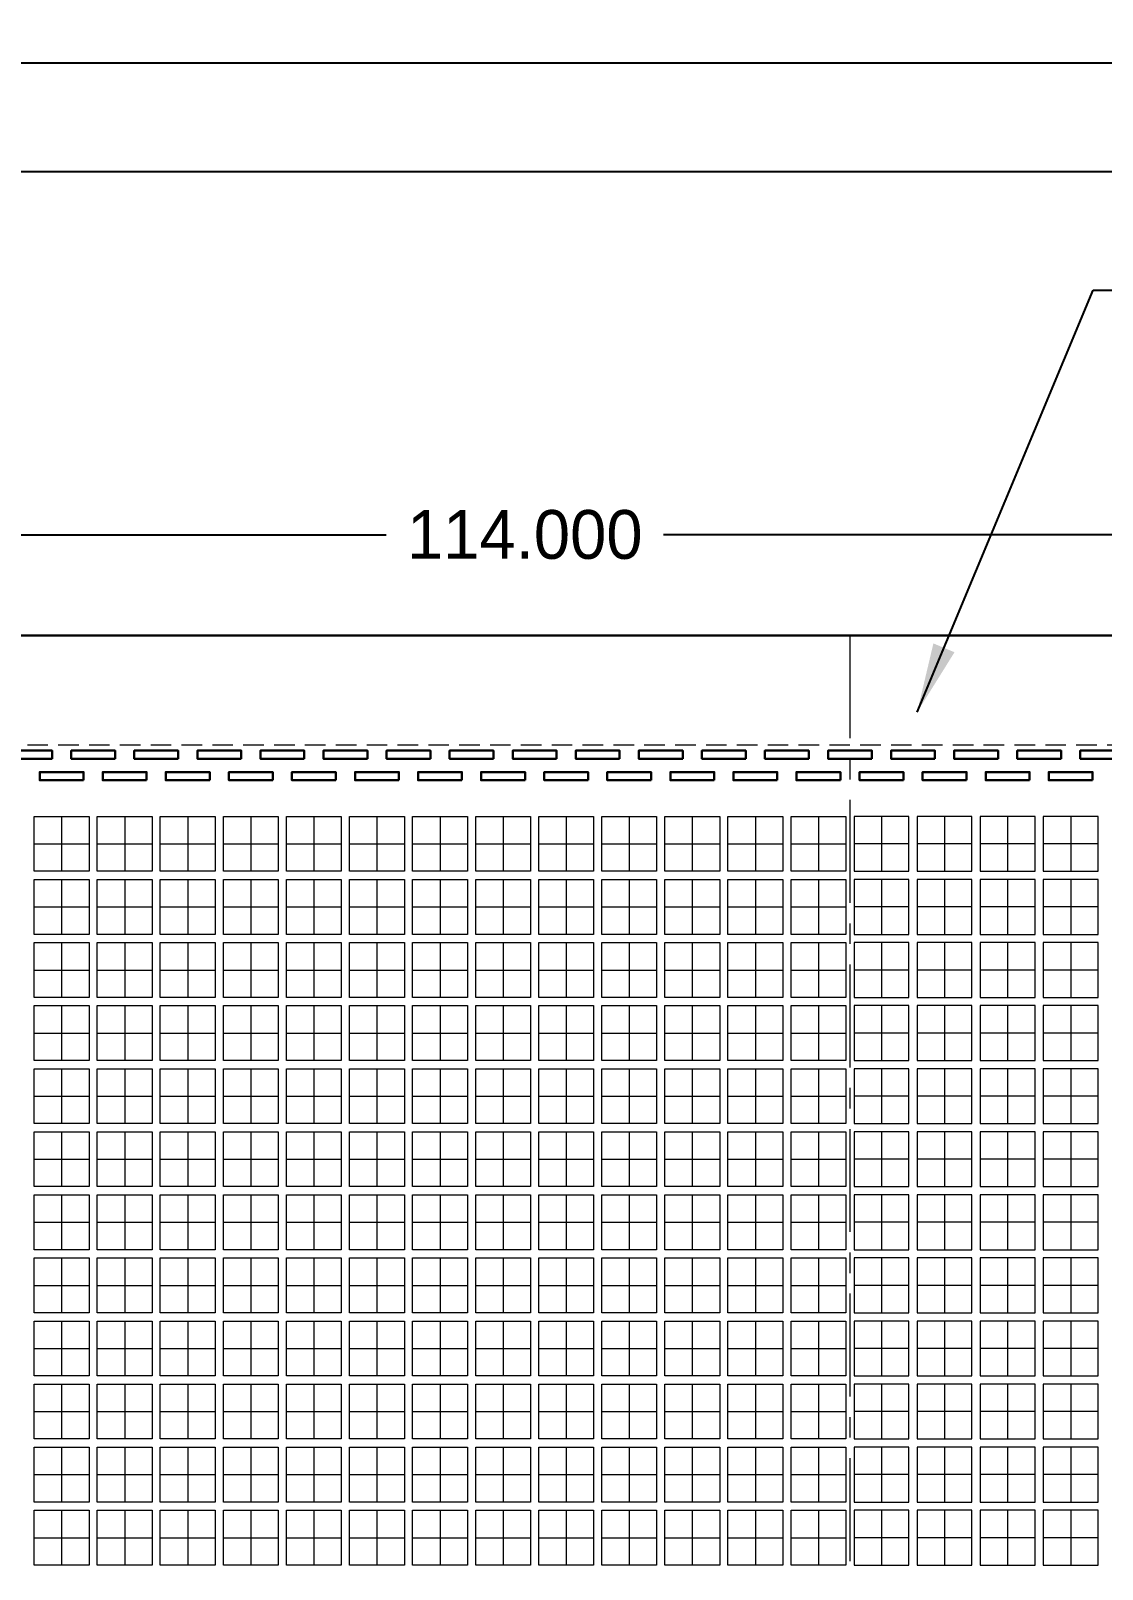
# Model space of a CAD drawing. Extents: x 421 to 684, y -247 to -113.
# Drawn here: x 463 to 502.1, y -168.8 to -112.7 of the extents above; entities that cross this region are included whole.
import ezdxf

# ---------------------------------------------------------------- set-up
doc = ezdxf.new("R2010")
doc.units = 0
doc.header["$LTSCALE"] = 3
doc.header["$MEASUREMENT"] = 0
for name, pattern in [('CENTER', [2, 1.25, -0.25, 0.25, -0.25]), ('HIDDEN', [0.375, 0.25, -0.125]), ('PHANTOM', [2.5, 1.25, -0.25, 0.25, -0.25, 0.25, -0.25])]:
    doc.linetypes.add(name, pattern=pattern)
for name, color, linetype, lineweight in [('CLIN', 1, 'CENTER', 15), ('DIM', 4, 'Continuous', 13), ('HIDN', 6, 'HIDDEN', 15), ('OBJ', 3, 'Continuous', 30), ('OBJ1', 7, 'Continuous', 30), ('PHANTOM', 5, 'PHANTOM', 15)]:
    doc.layers.add(name, color=color, linetype=linetype, lineweight=lineweight)
doc.dimstyles.new('3DEC X 1', dxfattribs={"dimtxt": 1.778, "dimasz": 2.54, "dimexe": 0.762, "dimexo": 0.762, "dimgap": 0.762, "dimtad": 0, "dimdec": 3, "dimzin": 0, "dimdsep": 46, "dimtxsty": 'Standard', "dimcen": 0, "dimadec": 0, "dimazin": 0, "dimtfac": 1, "dimtdec": 3, "dimtofl": 0, "dimtmove": 0, "dimatfit": 3, "dimfxl": 1, "dimtolj": 1, "dimtzin": 0, "dimarcsym": 0})

# ---------------------------------------------------------------- blocks, each defined once
blk = doc.blocks.new('*D0')
at = {"layer": 'Defpoints', "color": 0, "transparency": 16777216}
for p in [(1109.465, -202.872), (869.465, -224.902), (1109.465, -224.902)]:
    blk.add_point(p, dxfattribs=at)
at = {"layer": 'DIM', "color": 0, "lineweight": -2, "transparency": 16777216}
for p, q in [((869.465, -224.14), (869.465, -202.11)), ((1109.465, -224.14), (1109.465, -202.11)), ((872.005, -202.872), (983.835, -202.872)), ((1106.925, -202.872), (1000.991, -202.872))]:
    blk.add_line(p, q, dxfattribs=at)
at = {"layer": 'DIM', "color": 0, "transparency": 16777216}
for points in [[(872.005, -202.448), (872.005, -203.295), (869.465, -202.872)], [(1106.925, -202.448), (1106.925, -203.295), (1109.465, -202.872)]]:
    blk.add_solid(points, dxfattribs=at)
at = {"layer": 'DIM', "color": 0, "transparency": 16777216, "insert": (992.413, -202.872), "char_height": 1.778, "attachment_point": 5}
blk.add_mtext('\\A1;240.000{\\H1.333500;±0.100}', dxfattribs=at)
blk = doc.blocks.new('*D1')
at = {"layer": 'Defpoints', "color": 0, "transparency": 16777216}
for p in [(1106.465, -206.831), (872.465, -225.252), (1106.465, -225.252)]:
    blk.add_point(p, dxfattribs=at)
at = {"layer": 'DIM', "color": 0, "lineweight": -2, "transparency": 16777216}
for p, q in [((872.465, -224.49), (872.465, -206.069)), ((1106.465, -224.49), (1106.465, -206.069)), ((875.005, -206.831), (952.967, -206.831)), ((1103.925, -206.831), (970.863, -206.831))]:
    blk.add_line(p, q, dxfattribs=at)
at = {"layer": 'DIM', "color": 0, "transparency": 16777216}
for points in [[(875.005, -206.408), (875.005, -207.255), (872.465, -206.831)], [(1103.925, -206.408), (1103.925, -207.255), (1106.465, -206.831)]]:
    blk.add_solid(points, dxfattribs=at)
at = {"layer": 'DIM', "color": 0, "transparency": 16777216, "insert": (961.915, -206.831), "char_height": 1.778, "attachment_point": 5}
blk.add_mtext('\\A1;234.000{\\H1.333500;±0.050}', dxfattribs=at)
blk = doc.blocks.new('*D22')
at = {"layer": 'Defpoints', "color": 0, "transparency": 16777216}
for p in [(986.465, -220.083), (872.465, -225.252), (986.465, -225.252)]:
    blk.add_point(p, dxfattribs=at)
at = {"layer": 'DIM', "color": 0, "lineweight": -2, "transparency": 16777216}
for p, q in [((872.465, -224.49), (872.465, -219.321)), ((986.465, -224.49), (986.465, -219.321)), ((875.005, -220.083), (912.547, -220.083)), ((983.925, -220.083), (922.665, -220.083))]:
    blk.add_line(p, q, dxfattribs=at)
at = {"layer": 'DIM', "color": 0, "transparency": 16777216}
for points in [[(875.005, -219.66), (875.005, -220.506), (872.465, -220.083)], [(983.925, -219.66), (983.925, -220.506), (986.465, -220.083)]]:
    blk.add_solid(points, dxfattribs=at)
at = {"layer": 'DIM', "color": 0, "transparency": 16777216, "insert": (917.606, -220.083), "char_height": 1.778, "attachment_point": 5}
blk.add_mtext('\\A1;114.000', dxfattribs=at)

msp = doc.modelspace()

# ---------------------------------------------------------------- linework, layer by layer
at = {"layer": 'CLIN'}
for p, q in [((492.9126, -134.7671), (492.9126, -209.7671)), ((464.1626, -141.3671), (464.1626, -143.3671)), ((466.4626, -141.3671), (466.4626, -143.3671)), ((468.7626, -141.3671), (468.7626, -143.3671)), ((471.0626, -141.3671), (471.0626, -143.3671)), ((473.3626, -141.3671), (473.3626, -143.3671)), ((475.6626, -141.3671), (475.6626, -143.3671)), ((477.9626, -141.3671), (477.9626, -143.3671)), ((480.2626, -141.3671), (480.2626, -143.3671)), ((482.5626, -141.3671), (482.5626, -143.3671)), ((484.8626, -141.3671), (484.8626, -143.3671)), ((487.1626, -141.3671), (487.1626, -143.3671)), ((489.4626, -141.3671), (489.4626, -143.3671)), ((491.7626, -141.3671), (491.7626, -143.3671)), ((494.0626, -141.3671), (494.0626, -143.3671)), ((496.3626, -141.3671), (496.3626, -143.3671)), ((498.6626, -141.3671), (498.6626, -143.3671)), ((500.9626, -141.3671), (500.9626, -143.3671)), ((463.1626, -142.3671), (465.1626, -142.3671)), ((465.4626, -142.3671), (467.4626, -142.3671)), ((467.7626, -142.3671), (469.7626, -142.3671)), ((470.0626, -142.3671), (472.0626, -142.3671)), ((472.3626, -142.3671), (474.3626, -142.3671)), ((474.6626, -142.3671), (476.6626, -142.3671)), ((476.9626, -142.3671), (478.9626, -142.3671)), ((479.2626, -142.3671), (481.2626, -142.3671)), ((481.5626, -142.3671), (483.5626, -142.3671)), ((483.8626, -142.3671), (485.8626, -142.3671)), ((486.1626, -142.3671), (488.1626, -142.3671)), ((488.4626, -142.3671), (490.4626, -142.3671)), ((490.7626, -142.3671), (492.7626, -142.3671)), ((495.0626, -142.3671), (493.0626, -142.3671)), ((497.3626, -142.3671), (495.3626, -142.3671)), ((499.6626, -142.3671), (497.6626, -142.3671)), ((501.9626, -142.3671), (499.9626, -142.3671)), ((464.1626, -143.6671), (464.1626, -145.6671)), ((466.4626, -143.6671), (466.4626, -145.6671)), ((468.7626, -143.6671), (468.7626, -145.6671)), ((471.0626, -143.6671), (471.0626, -145.6671)), ((473.3626, -143.6671), (473.3626, -145.6671)), ((475.6626, -143.6671), (475.6626, -145.6671)), ((477.9626, -143.6671), (477.9626, -145.6671)), ((480.2626, -143.6671), (480.2626, -145.6671)), ((482.5626, -143.6671), (482.5626, -145.6671)), ((484.8626, -143.6671), (484.8626, -145.6671)), ((487.1626, -143.6671), (487.1626, -145.6671)), ((489.4626, -143.6671), (489.4626, -145.6671)), ((491.7626, -143.6671), (491.7626, -145.6671)), ((494.0626, -143.6671), (494.0626, -145.6671)), ((496.3626, -143.6671), (496.3626, -145.6671)), ((498.6626, -143.6671), (498.6626, -145.6671)), ((500.9626, -143.6671), (500.9626, -145.6671)), ((463.1626, -144.6671), (465.1626, -144.6671)), ((465.4626, -144.6671), (467.4626, -144.6671)), ((467.7626, -144.6671), (469.7626, -144.6671)), ((470.0626, -144.6671), (472.0626, -144.6671)), ((472.3626, -144.6671), (474.3626, -144.6671)), ((474.6626, -144.6671), (476.6626, -144.6671)), ((476.9626, -144.6671), (478.9626, -144.6671)), ((479.2626, -144.6671), (481.2626, -144.6671)), ((481.5626, -144.6671), (483.5626, -144.6671)), ((483.8626, -144.6671), (485.8626, -144.6671)), ((486.1626, -144.6671), (488.1626, -144.6671)), ((488.4626, -144.6671), (490.4626, -144.6671)), ((490.7626, -144.6671), (492.7626, -144.6671)), ((495.0626, -144.6671), (493.0626, -144.6671)), ((497.3626, -144.6671), (495.3626, -144.6671)), ((499.6626, -144.6671), (497.6626, -144.6671)), ((501.9626, -144.6671), (499.9626, -144.6671)), ((464.1626, -145.9671), (464.1626, -147.9671)), ((466.4626, -145.9671), (466.4626, -147.9671)), ((468.7626, -145.9671), (468.7626, -147.9671)), ((471.0626, -145.9671), (471.0626, -147.9671)), ((473.3626, -145.9671), (473.3626, -147.9671)), ((475.6626, -145.9671), (475.6626, -147.9671)), ((477.9626, -145.9671), (477.9626, -147.9671)), ((480.2626, -145.9671), (480.2626, -147.9671)), ((482.5626, -145.9671), (482.5626, -147.9671)), ((484.8626, -145.9671), (484.8626, -147.9671)), ((487.1626, -145.9671), (487.1626, -147.9671)), ((489.4626, -145.9671), (489.4626, -147.9671)), ((491.7626, -145.9671), (491.7626, -147.9671)), ((494.0626, -145.9671), (494.0626, -147.9671)), ((496.3626, -145.9671), (496.3626, -147.9671)), ((498.6626, -145.9671), (498.6626, -147.9671)), ((500.9626, -145.9671), (500.9626, -147.9671)), ((463.1626, -146.9671), (465.1626, -146.9671)), ((465.4626, -146.9671), (467.4626, -146.9671)), ((467.7626, -146.9671), (469.7626, -146.9671)), ((470.0626, -146.9671), (472.0626, -146.9671)), ((472.3626, -146.9671), (474.3626, -146.9671)), ((474.6626, -146.9671), (476.6626, -146.9671)), ((476.9626, -146.9671), (478.9626, -146.9671)), ((479.2626, -146.9671), (481.2626, -146.9671)), ((481.5626, -146.9671), (483.5626, -146.9671)), ((483.8626, -146.9671), (485.8626, -146.9671)), ((486.1626, -146.9671), (488.1626, -146.9671)), ((488.4626, -146.9671), (490.4626, -146.9671)), ((490.7626, -146.9671), (492.7626, -146.9671)), ((495.0626, -146.9671), (493.0626, -146.9671)), ((497.3626, -146.9671), (495.3626, -146.9671)), ((499.6626, -146.9671), (497.6626, -146.9671)), ((501.9626, -146.9671), (499.9626, -146.9671)), ((464.1626, -148.2671), (464.1626, -150.2671)), ((466.4626, -148.2671), (466.4626, -150.2671)), ((468.7626, -148.2671), (468.7626, -150.2671)), ((471.0626, -148.2671), (471.0626, -150.2671)), ((473.3626, -148.2671), (473.3626, -150.2671)), ((475.6626, -148.2671), (475.6626, -150.2671)), ((477.9626, -148.2671), (477.9626, -150.2671)), ((480.2626, -148.2671), (480.2626, -150.2671)), ((482.5626, -148.2671), (482.5626, -150.2671)), ((484.8626, -148.2671), (484.8626, -150.2671)), ((487.1626, -148.2671), (487.1626, -150.2671)), ((489.4626, -148.2671), (489.4626, -150.2671)), ((491.7626, -148.2671), (491.7626, -150.2671)), ((494.0626, -148.2671), (494.0626, -150.2671)), ((496.3626, -148.2671), (496.3626, -150.2671)), ((498.6626, -148.2671), (498.6626, -150.2671)), ((500.9626, -148.2671), (500.9626, -150.2671)), ((463.1626, -149.2671), (465.1626, -149.2671)), ((465.4626, -149.2671), (467.4626, -149.2671)), ((467.7626, -149.2671), (469.7626, -149.2671)), ((470.0626, -149.2671), (472.0626, -149.2671)), ((472.3626, -149.2671), (474.3626, -149.2671)), ((474.6626, -149.2671), (476.6626, -149.2671)), ((476.9626, -149.2671), (478.9626, -149.2671)), ((479.2626, -149.2671), (481.2626, -149.2671)), ((481.5626, -149.2671), (483.5626, -149.2671)), ((483.8626, -149.2671), (485.8626, -149.2671)), ((486.1626, -149.2671), (488.1626, -149.2671)), ((488.4626, -149.2671), (490.4626, -149.2671)), ((490.7626, -149.2671), (492.7626, -149.2671)), ((495.0626, -149.2671), (493.0626, -149.2671)), ((497.3626, -149.2671), (495.3626, -149.2671)), ((499.6626, -149.2671), (497.6626, -149.2671)), ((501.9626, -149.2671), (499.9626, -149.2671)), ((464.1626, -150.5671), (464.1626, -152.5671)), ((466.4626, -150.5671), (466.4626, -152.5671)), ((468.7626, -150.5671), (468.7626, -152.5671)), ((471.0626, -150.5671), (471.0626, -152.5671)), ((473.3626, -150.5671), (473.3626, -152.5671)), ((475.6626, -150.5671), (475.6626, -152.5671)), ((477.9626, -150.5671), (477.9626, -152.5671)), ((480.2626, -150.5671), (480.2626, -152.5671)), ((482.5626, -150.5671), (482.5626, -152.5671)), ((484.8626, -150.5671), (484.8626, -152.5671)), ((487.1626, -150.5671), (487.1626, -152.5671)), ((489.4626, -150.5671), (489.4626, -152.5671)), ((491.7626, -150.5671), (491.7626, -152.5671)), ((494.0626, -150.5671), (494.0626, -152.5671)), ((496.3626, -150.5671), (496.3626, -152.5671)), ((498.6626, -150.5671), (498.6626, -152.5671)), ((500.9626, -150.5671), (500.9626, -152.5671)), ((463.1626, -151.5671), (465.1626, -151.5671)), ((465.4626, -151.5671), (467.4626, -151.5671)), ((467.7626, -151.5671), (469.7626, -151.5671)), ((470.0626, -151.5671), (472.0626, -151.5671)), ((472.3626, -151.5671), (474.3626, -151.5671)), ((474.6626, -151.5671), (476.6626, -151.5671)), ((476.9626, -151.5671), (478.9626, -151.5671)), ((479.2626, -151.5671), (481.2626, -151.5671)), ((481.5626, -151.5671), (483.5626, -151.5671)), ((483.8626, -151.5671), (485.8626, -151.5671)), ((486.1626, -151.5671), (488.1626, -151.5671)), ((488.4626, -151.5671), (490.4626, -151.5671)), ((490.7626, -151.5671), (492.7626, -151.5671)), ((495.0626, -151.5671), (493.0626, -151.5671)), ((497.3626, -151.5671), (495.3626, -151.5671)), ((499.6626, -151.5671), (497.6626, -151.5671)), ((501.9626, -151.5671), (499.9626, -151.5671)), ((464.1626, -152.8671), (464.1626, -154.8671)), ((466.4626, -152.8671), (466.4626, -154.8671)), ((468.7626, -152.8671), (468.7626, -154.8671)), ((471.0626, -152.8671), (471.0626, -154.8671)), ((473.3626, -152.8671), (473.3626, -154.8671)), ((475.6626, -152.8671), (475.6626, -154.8671)), ((477.9626, -152.8671), (477.9626, -154.8671)), ((480.2626, -152.8671), (480.2626, -154.8671)), ((482.5626, -152.8671), (482.5626, -154.8671)), ((484.8626, -152.8671), (484.8626, -154.8671)), ((487.1626, -152.8671), (487.1626, -154.8671)), ((489.4626, -152.8671), (489.4626, -154.8671)), ((491.7626, -152.8671), (491.7626, -154.8671)), ((494.0626, -152.8671), (494.0626, -154.8671)), ((496.3626, -152.8671), (496.3626, -154.8671)), ((498.6626, -152.8671), (498.6626, -154.8671)), ((500.9626, -152.8671), (500.9626, -154.8671)), ((463.1626, -153.8671), (465.1626, -153.8671)), ((465.4626, -153.8671), (467.4626, -153.8671)), ((467.7626, -153.8671), (469.7626, -153.8671)), ((470.0626, -153.8671), (472.0626, -153.8671)), ((472.3626, -153.8671), (474.3626, -153.8671)), ((474.6626, -153.8671), (476.6626, -153.8671)), ((476.9626, -153.8671), (478.9626, -153.8671)), ((479.2626, -153.8671), (481.2626, -153.8671)), ((481.5626, -153.8671), (483.5626, -153.8671)), ((483.8626, -153.8671), (485.8626, -153.8671)), ((486.1626, -153.8671), (488.1626, -153.8671)), ((488.4626, -153.8671), (490.4626, -153.8671)), ((490.7626, -153.8671), (492.7626, -153.8671)), ((495.0626, -153.8671), (493.0626, -153.8671)), ((497.3626, -153.8671), (495.3626, -153.8671)), ((499.6626, -153.8671), (497.6626, -153.8671)), ((501.9626, -153.8671), (499.9626, -153.8671)), ((464.1626, -155.1671), (464.1626, -157.1671)), ((466.4626, -155.1671), (466.4626, -157.1671)), ((468.7626, -155.1671), (468.7626, -157.1671)), ((471.0626, -155.1671), (471.0626, -157.1671)), ((473.3626, -155.1671), (473.3626, -157.1671)), ((475.6626, -155.1671), (475.6626, -157.1671)), ((477.9626, -155.1671), (477.9626, -157.1671)), ((480.2626, -155.1671), (480.2626, -157.1671)), ((482.5626, -155.1671), (482.5626, -157.1671)), ((484.8626, -155.1671), (484.8626, -157.1671)), ((487.1626, -155.1671), (487.1626, -157.1671)), ((489.4626, -155.1671), (489.4626, -157.1671)), ((491.7626, -155.1671), (491.7626, -157.1671)), ((494.0626, -155.1671), (494.0626, -157.1671)), ((496.3626, -155.1671), (496.3626, -157.1671)), ((498.6626, -155.1671), (498.6626, -157.1671)), ((500.9626, -155.1671), (500.9626, -157.1671)), ((463.1626, -156.1671), (465.1626, -156.1671)), ((465.4626, -156.1671), (467.4626, -156.1671)), ((467.7626, -156.1671), (469.7626, -156.1671)), ((470.0626, -156.1671), (472.0626, -156.1671)), ((472.3626, -156.1671), (474.3626, -156.1671)), ((474.6626, -156.1671), (476.6626, -156.1671)), ((476.9626, -156.1671), (478.9626, -156.1671)), ((479.2626, -156.1671), (481.2626, -156.1671)), ((481.5626, -156.1671), (483.5626, -156.1671)), ((483.8626, -156.1671), (485.8626, -156.1671)), ((486.1626, -156.1671), (488.1626, -156.1671)), ((488.4626, -156.1671), (490.4626, -156.1671)), ((490.7626, -156.1671), (492.7626, -156.1671)), ((495.0626, -156.1671), (493.0626, -156.1671)), ((497.3626, -156.1671), (495.3626, -156.1671)), ((499.6626, -156.1671), (497.6626, -156.1671)), ((501.9626, -156.1671), (499.9626, -156.1671)), ((464.1626, -157.4671), (464.1626, -159.4671)), ((466.4626, -157.4671), (466.4626, -159.4671)), ((468.7626, -157.4671), (468.7626, -159.4671)), ((471.0626, -157.4671), (471.0626, -159.4671)), ((473.3626, -157.4671), (473.3626, -159.4671)), ((475.6626, -157.4671), (475.6626, -159.4671)), ((477.9626, -157.4671), (477.9626, -159.4671)), ((480.2626, -157.4671), (480.2626, -159.4671)), ((482.5626, -157.4671), (482.5626, -159.4671)), ((484.8626, -157.4671), (484.8626, -159.4671)), ((487.1626, -157.4671), (487.1626, -159.4671)), ((489.4626, -157.4671), (489.4626, -159.4671)), ((491.7626, -157.4671), (491.7626, -159.4671)), ((494.0626, -157.4671), (494.0626, -159.4671)), ((496.3626, -157.4671), (496.3626, -159.4671)), ((498.6626, -157.4671), (498.6626, -159.4671)), ((500.9626, -157.4671), (500.9626, -159.4671)), ((463.1626, -158.4671), (465.1626, -158.4671)), ((465.4626, -158.4671), (467.4626, -158.4671)), ((467.7626, -158.4671), (469.7626, -158.4671)), ((470.0626, -158.4671), (472.0626, -158.4671)), ((472.3626, -158.4671), (474.3626, -158.4671)), ((474.6626, -158.4671), (476.6626, -158.4671)), ((476.9626, -158.4671), (478.9626, -158.4671)), ((479.2626, -158.4671), (481.2626, -158.4671)), ((481.5626, -158.4671), (483.5626, -158.4671)), ((483.8626, -158.4671), (485.8626, -158.4671)), ((486.1626, -158.4671), (488.1626, -158.4671)), ((488.4626, -158.4671), (490.4626, -158.4671)), ((490.7626, -158.4671), (492.7626, -158.4671)), ((495.0626, -158.4671), (493.0626, -158.4671)), ((497.3626, -158.4671), (495.3626, -158.4671)), ((499.6626, -158.4671), (497.6626, -158.4671)), ((501.9626, -158.4671), (499.9626, -158.4671)), ((464.1626, -159.7671), (464.1626, -161.7671)), ((466.4626, -159.7671), (466.4626, -161.7671)), ((468.7626, -159.7671), (468.7626, -161.7671)), ((471.0626, -159.7671), (471.0626, -161.7671)), ((473.3626, -159.7671), (473.3626, -161.7671)), ((475.6626, -159.7671), (475.6626, -161.7671)), ((477.9626, -159.7671), (477.9626, -161.7671)), ((480.2626, -159.7671), (480.2626, -161.7671)), ((482.5626, -159.7671), (482.5626, -161.7671)), ((484.8626, -159.7671), (484.8626, -161.7671)), ((487.1626, -159.7671), (487.1626, -161.7671)), ((489.4626, -159.7671), (489.4626, -161.7671)), ((491.7626, -159.7671), (491.7626, -161.7671)), ((494.0626, -159.7671), (494.0626, -161.7671)), ((496.3626, -159.7671), (496.3626, -161.7671)), ((498.6626, -159.7671), (498.6626, -161.7671)), ((500.9626, -159.7671), (500.9626, -161.7671)), ((463.1626, -160.7671), (465.1626, -160.7671)), ((465.4626, -160.7671), (467.4626, -160.7671)), ((467.7626, -160.7671), (469.7626, -160.7671)), ((470.0626, -160.7671), (472.0626, -160.7671)), ((472.3626, -160.7671), (474.3626, -160.7671)), ((474.6626, -160.7671), (476.6626, -160.7671)), ((476.9626, -160.7671), (478.9626, -160.7671)), ((479.2626, -160.7671), (481.2626, -160.7671)), ((481.5626, -160.7671), (483.5626, -160.7671)), ((483.8626, -160.7671), (485.8626, -160.7671)), ((486.1626, -160.7671), (488.1626, -160.7671)), ((488.4626, -160.7671), (490.4626, -160.7671)), ((490.7626, -160.7671), (492.7626, -160.7671)), ((495.0626, -160.7671), (493.0626, -160.7671)), ((497.3626, -160.7671), (495.3626, -160.7671)), ((499.6626, -160.7671), (497.6626, -160.7671)), ((501.9626, -160.7671), (499.9626, -160.7671)), ((464.1626, -162.0671), (464.1626, -164.0671)), ((466.4626, -162.0671), (466.4626, -164.0671)), ((468.7626, -162.0671), (468.7626, -164.0671)), ((471.0626, -162.0671), (471.0626, -164.0671)), ((473.3626, -162.0671), (473.3626, -164.0671)), ((475.6626, -162.0671), (475.6626, -164.0671)), ((477.9626, -162.0671), (477.9626, -164.0671)), ((480.2626, -162.0671), (480.2626, -164.0671)), ((482.5626, -162.0671), (482.5626, -164.0671)), ((484.8626, -162.0671), (484.8626, -164.0671)), ((487.1626, -162.0671), (487.1626, -164.0671)), ((489.4626, -162.0671), (489.4626, -164.0671)), ((491.7626, -162.0671), (491.7626, -164.0671)), ((494.0626, -162.0671), (494.0626, -164.0671)), ((496.3626, -162.0671), (496.3626, -164.0671)), ((498.6626, -162.0671), (498.6626, -164.0671)), ((500.9626, -162.0671), (500.9626, -164.0671)), ((463.1626, -163.0671), (465.1626, -163.0671)), ((465.4626, -163.0671), (467.4626, -163.0671)), ((467.7626, -163.0671), (469.7626, -163.0671)), ((470.0626, -163.0671), (472.0626, -163.0671)), ((472.3626, -163.0671), (474.3626, -163.0671)), ((474.6626, -163.0671), (476.6626, -163.0671)), ((476.9626, -163.0671), (478.9626, -163.0671)), ((479.2626, -163.0671), (481.2626, -163.0671)), ((481.5626, -163.0671), (483.5626, -163.0671)), ((483.8626, -163.0671), (485.8626, -163.0671)), ((486.1626, -163.0671), (488.1626, -163.0671)), ((488.4626, -163.0671), (490.4626, -163.0671)), ((490.7626, -163.0671), (492.7626, -163.0671)), ((495.0626, -163.0671), (493.0626, -163.0671)), ((497.3626, -163.0671), (495.3626, -163.0671)), ((499.6626, -163.0671), (497.6626, -163.0671)), ((501.9626, -163.0671), (499.9626, -163.0671)), ((464.1626, -164.3671), (464.1626, -166.3671)), ((466.4626, -164.3671), (466.4626, -166.3671)), ((468.7626, -164.3671), (468.7626, -166.3671)), ((471.0626, -164.3671), (471.0626, -166.3671)), ((473.3626, -164.3671), (473.3626, -166.3671)), ((475.6626, -164.3671), (475.6626, -166.3671)), ((477.9626, -164.3671), (477.9626, -166.3671)), ((480.2626, -164.3671), (480.2626, -166.3671)), ((482.5626, -164.3671), (482.5626, -166.3671)), ((484.8626, -164.3671), (484.8626, -166.3671)), ((487.1626, -164.3671), (487.1626, -166.3671)), ((489.4626, -164.3671), (489.4626, -166.3671)), ((491.7626, -164.3671), (491.7626, -166.3671)), ((494.0626, -164.3671), (494.0626, -166.3671)), ((496.3626, -164.3671), (496.3626, -166.3671)), ((498.6626, -164.3671), (498.6626, -166.3671)), ((500.9626, -164.3671), (500.9626, -166.3671)), ((463.1626, -165.3671), (465.1626, -165.3671)), ((465.4626, -165.3671), (467.4626, -165.3671)), ((467.7626, -165.3671), (469.7626, -165.3671)), ((470.0626, -165.3671), (472.0626, -165.3671)), ((472.3626, -165.3671), (474.3626, -165.3671)), ((474.6626, -165.3671), (476.6626, -165.3671)), ((476.9626, -165.3671), (478.9626, -165.3671)), ((479.2626, -165.3671), (481.2626, -165.3671)), ((481.5626, -165.3671), (483.5626, -165.3671)), ((483.8626, -165.3671), (485.8626, -165.3671)), ((486.1626, -165.3671), (488.1626, -165.3671)), ((488.4626, -165.3671), (490.4626, -165.3671)), ((490.7626, -165.3671), (492.7626, -165.3671)), ((495.0626, -165.3671), (493.0626, -165.3671)), ((497.3626, -165.3671), (495.3626, -165.3671)), ((499.6626, -165.3671), (497.6626, -165.3671)), ((501.9626, -165.3671), (499.9626, -165.3671)), ((464.1626, -166.6671), (464.1626, -168.6671)), ((466.4626, -166.6671), (466.4626, -168.6671)), ((468.7626, -166.6671), (468.7626, -168.6671)), ((471.0626, -166.6671), (471.0626, -168.6671)), ((473.3626, -166.6671), (473.3626, -168.6671)), ((475.6626, -166.6671), (475.6626, -168.6671)), ((477.9626, -166.6671), (477.9626, -168.6671)), ((480.2626, -166.6671), (480.2626, -168.6671)), ((482.5626, -166.6671), (482.5626, -168.6671)), ((484.8626, -166.6671), (484.8626, -168.6671)), ((487.1626, -166.6671), (487.1626, -168.6671)), ((489.4626, -166.6671), (489.4626, -168.6671)), ((491.7626, -166.6671), (491.7626, -168.6671)), ((494.0626, -166.6671), (494.0626, -168.6671)), ((496.3626, -166.6671), (496.3626, -168.6671)), ((498.6626, -166.6671), (498.6626, -168.6671)), ((500.9626, -166.6671), (500.9626, -168.6671)), ((463.1626, -167.6671), (465.1626, -167.6671)), ((465.4626, -167.6671), (467.4626, -167.6671)), ((467.7626, -167.6671), (469.7626, -167.6671)), ((470.0626, -167.6671), (472.0626, -167.6671)), ((472.3626, -167.6671), (474.3626, -167.6671)), ((474.6626, -167.6671), (476.6626, -167.6671)), ((476.9626, -167.6671), (478.9626, -167.6671)), ((479.2626, -167.6671), (481.2626, -167.6671)), ((481.5626, -167.6671), (483.5626, -167.6671)), ((483.8626, -167.6671), (485.8626, -167.6671)), ((486.1626, -167.6671), (488.1626, -167.6671)), ((488.4626, -167.6671), (490.4626, -167.6671)), ((490.7626, -167.6671), (492.7626, -167.6671)), ((495.0626, -167.6671), (493.0626, -167.6671)), ((497.3626, -167.6671), (495.3626, -167.6671)), ((499.6626, -167.6671), (497.6626, -167.6671)), ((501.9626, -167.6671), (499.9626, -167.6671))]:
    msp.add_line(p, q, dxfattribs=at)
at = {"layer": 'HIDN'}
msp.add_lwpolyline([(551.4126, -138.7671), (434.4126, -138.7671), (434.4126, -205.7671), (551.4126, -205.7671)], close=True, dxfattribs=at)
at = {"layer": 'OBJ'}
msp.add_line((670.9126, -134.7671), (434.9126, -134.7671), dxfattribs=at)
at = {"layer": 'OBJ1'}
for points in [[(463.8126, -139.2671), (462.2126, -139.2671), (462.2126, -138.9671), (463.8126, -138.9671)], [(466.1126, -139.2671), (464.5126, -139.2671), (464.5126, -138.9671), (466.1126, -138.9671)], [(468.4126, -139.2671), (466.8126, -139.2671), (466.8126, -138.9671), (468.4126, -138.9671)], [(470.7126, -139.2671), (469.1126, -139.2671), (469.1126, -138.9671), (470.7126, -138.9671)], [(473.0126, -139.2671), (471.4126, -139.2671), (471.4126, -138.9671), (473.0126, -138.9671)], [(475.3126, -139.2671), (473.7126, -139.2671), (473.7126, -138.9671), (475.3126, -138.9671)], [(477.6126, -139.2671), (476.0126, -139.2671), (476.0126, -138.9671), (477.6126, -138.9671)], [(479.9126, -139.2671), (478.3126, -139.2671), (478.3126, -138.9671), (479.9126, -138.9671)], [(482.2126, -139.2671), (480.6126, -139.2671), (480.6126, -138.9671), (482.2126, -138.9671)], [(484.5126, -139.2671), (482.9126, -139.2671), (482.9126, -138.9671), (484.5126, -138.9671)], [(486.8126, -139.2671), (485.2126, -139.2671), (485.2126, -138.9671), (486.8126, -138.9671)], [(489.1126, -139.2671), (487.5126, -139.2671), (487.5126, -138.9671), (489.1126, -138.9671)], [(491.4126, -139.2671), (489.8126, -139.2671), (489.8126, -138.9671), (491.4126, -138.9671)], [(493.7126, -139.2671), (492.1126, -139.2671), (492.1126, -138.9671), (493.7126, -138.9671)], [(496.0126, -139.2671), (494.4126, -139.2671), (494.4126, -138.9671), (496.0126, -138.9671)], [(498.3126, -139.2671), (496.7126, -139.2671), (496.7126, -138.9671), (498.3126, -138.9671)], [(500.6126, -139.2671), (499.0126, -139.2671), (499.0126, -138.9671), (500.6126, -138.9671)], [(502.9126, -139.2671), (501.3126, -139.2671), (501.3126, -138.9671), (502.9126, -138.9671)], [(464.9626, -140.0491), (463.3626, -140.0491), (463.3626, -139.7491), (464.9626, -139.7491)], [(467.2626, -140.0491), (465.6626, -140.0491), (465.6626, -139.7491), (467.2626, -139.7491)], [(469.5626, -140.0491), (467.9626, -140.0491), (467.9626, -139.7491), (469.5626, -139.7491)], [(471.8626, -140.0491), (470.2626, -140.0491), (470.2626, -139.7491), (471.8626, -139.7491)], [(474.1626, -140.0491), (472.5626, -140.0491), (472.5626, -139.7491), (474.1626, -139.7491)], [(476.4626, -140.0491), (474.8626, -140.0491), (474.8626, -139.7491), (476.4626, -139.7491)], [(478.7626, -140.0491), (477.1626, -140.0491), (477.1626, -139.7491), (478.7626, -139.7491)], [(481.0626, -140.0491), (479.4626, -140.0491), (479.4626, -139.7491), (481.0626, -139.7491)], [(483.3626, -140.0491), (481.7626, -140.0491), (481.7626, -139.7491), (483.3626, -139.7491)], [(485.6626, -140.0491), (484.0626, -140.0491), (484.0626, -139.7491), (485.6626, -139.7491)], [(487.9626, -140.0491), (486.3626, -140.0491), (486.3626, -139.7491), (487.9626, -139.7491)], [(490.2626, -140.0491), (488.6626, -140.0491), (488.6626, -139.7491), (490.2626, -139.7491)], [(492.5626, -140.0491), (490.9626, -140.0491), (490.9626, -139.7491), (492.5626, -139.7491)], [(494.8626, -140.0491), (493.2626, -140.0491), (493.2626, -139.7491), (494.8626, -139.7491)], [(497.1626, -140.0491), (495.5626, -140.0491), (495.5626, -139.7491), (497.1626, -139.7491)], [(499.4626, -140.0491), (497.8626, -140.0491), (497.8626, -139.7491), (499.4626, -139.7491)], [(501.7626, -140.0491), (500.1626, -140.0491), (500.1626, -139.7491), (501.7626, -139.7491)]]:
    msp.add_lwpolyline(points, close=True, dxfattribs=at)
at = {"layer": 'PHANTOM'}
for points in [[(463.1626, -141.3671), (465.1626, -141.3671), (465.1626, -143.3671), (463.1626, -143.3671)], [(465.4626, -141.3671), (467.4626, -141.3671), (467.4626, -143.3671), (465.4626, -143.3671)], [(467.7626, -141.3671), (469.7626, -141.3671), (469.7626, -143.3671), (467.7626, -143.3671)], [(470.0626, -141.3671), (472.0626, -141.3671), (472.0626, -143.3671), (470.0626, -143.3671)], [(472.3626, -141.3671), (474.3626, -141.3671), (474.3626, -143.3671), (472.3626, -143.3671)], [(474.6626, -141.3671), (476.6626, -141.3671), (476.6626, -143.3671), (474.6626, -143.3671)], [(476.9626, -141.3671), (478.9626, -141.3671), (478.9626, -143.3671), (476.9626, -143.3671)], [(479.2626, -141.3671), (481.2626, -141.3671), (481.2626, -143.3671), (479.2626, -143.3671)], [(481.5626, -141.3671), (483.5626, -141.3671), (483.5626, -143.3671), (481.5626, -143.3671)], [(483.8626, -141.3671), (485.8626, -141.3671), (485.8626, -143.3671), (483.8626, -143.3671)], [(486.1626, -141.3671), (488.1626, -141.3671), (488.1626, -143.3671), (486.1626, -143.3671)], [(488.4626, -141.3671), (490.4626, -141.3671), (490.4626, -143.3671), (488.4626, -143.3671)], [(490.7626, -141.3671), (492.7626, -141.3671), (492.7626, -143.3671), (490.7626, -143.3671)], [(495.0626, -141.3671), (493.0626, -141.3671), (493.0626, -143.3671), (495.0626, -143.3671)], [(497.3626, -141.3671), (495.3626, -141.3671), (495.3626, -143.3671), (497.3626, -143.3671)], [(499.6626, -141.3671), (497.6626, -141.3671), (497.6626, -143.3671), (499.6626, -143.3671)], [(501.9626, -141.3671), (499.9626, -141.3671), (499.9626, -143.3671), (501.9626, -143.3671)], [(463.1626, -143.6671), (465.1626, -143.6671), (465.1626, -145.6671), (463.1626, -145.6671)], [(465.4626, -143.6671), (467.4626, -143.6671), (467.4626, -145.6671), (465.4626, -145.6671)], [(467.7626, -143.6671), (469.7626, -143.6671), (469.7626, -145.6671), (467.7626, -145.6671)], [(470.0626, -143.6671), (472.0626, -143.6671), (472.0626, -145.6671), (470.0626, -145.6671)], [(472.3626, -143.6671), (474.3626, -143.6671), (474.3626, -145.6671), (472.3626, -145.6671)], [(474.6626, -143.6671), (476.6626, -143.6671), (476.6626, -145.6671), (474.6626, -145.6671)], [(476.9626, -143.6671), (478.9626, -143.6671), (478.9626, -145.6671), (476.9626, -145.6671)], [(479.2626, -143.6671), (481.2626, -143.6671), (481.2626, -145.6671), (479.2626, -145.6671)], [(481.5626, -143.6671), (483.5626, -143.6671), (483.5626, -145.6671), (481.5626, -145.6671)], [(483.8626, -143.6671), (485.8626, -143.6671), (485.8626, -145.6671), (483.8626, -145.6671)], [(486.1626, -143.6671), (488.1626, -143.6671), (488.1626, -145.6671), (486.1626, -145.6671)], [(488.4626, -143.6671), (490.4626, -143.6671), (490.4626, -145.6671), (488.4626, -145.6671)], [(490.7626, -143.6671), (492.7626, -143.6671), (492.7626, -145.6671), (490.7626, -145.6671)], [(495.0626, -143.6671), (493.0626, -143.6671), (493.0626, -145.6671), (495.0626, -145.6671)], [(497.3626, -143.6671), (495.3626, -143.6671), (495.3626, -145.6671), (497.3626, -145.6671)], [(499.6626, -143.6671), (497.6626, -143.6671), (497.6626, -145.6671), (499.6626, -145.6671)], [(501.9626, -143.6671), (499.9626, -143.6671), (499.9626, -145.6671), (501.9626, -145.6671)], [(463.1626, -145.9671), (465.1626, -145.9671), (465.1626, -147.9671), (463.1626, -147.9671)], [(465.4626, -145.9671), (467.4626, -145.9671), (467.4626, -147.9671), (465.4626, -147.9671)], [(467.7626, -145.9671), (469.7626, -145.9671), (469.7626, -147.9671), (467.7626, -147.9671)], [(470.0626, -145.9671), (472.0626, -145.9671), (472.0626, -147.9671), (470.0626, -147.9671)], [(472.3626, -145.9671), (474.3626, -145.9671), (474.3626, -147.9671), (472.3626, -147.9671)], [(474.6626, -145.9671), (476.6626, -145.9671), (476.6626, -147.9671), (474.6626, -147.9671)], [(476.9626, -145.9671), (478.9626, -145.9671), (478.9626, -147.9671), (476.9626, -147.9671)], [(479.2626, -145.9671), (481.2626, -145.9671), (481.2626, -147.9671), (479.2626, -147.9671)], [(481.5626, -145.9671), (483.5626, -145.9671), (483.5626, -147.9671), (481.5626, -147.9671)], [(483.8626, -145.9671), (485.8626, -145.9671), (485.8626, -147.9671), (483.8626, -147.9671)], [(486.1626, -145.9671), (488.1626, -145.9671), (488.1626, -147.9671), (486.1626, -147.9671)], [(488.4626, -145.9671), (490.4626, -145.9671), (490.4626, -147.9671), (488.4626, -147.9671)], [(490.7626, -145.9671), (492.7626, -145.9671), (492.7626, -147.9671), (490.7626, -147.9671)], [(495.0626, -145.9671), (493.0626, -145.9671), (493.0626, -147.9671), (495.0626, -147.9671)], [(497.3626, -145.9671), (495.3626, -145.9671), (495.3626, -147.9671), (497.3626, -147.9671)], [(499.6626, -145.9671), (497.6626, -145.9671), (497.6626, -147.9671), (499.6626, -147.9671)], [(501.9626, -145.9671), (499.9626, -145.9671), (499.9626, -147.9671), (501.9626, -147.9671)], [(463.1626, -148.2671), (465.1626, -148.2671), (465.1626, -150.2671), (463.1626, -150.2671)], [(465.4626, -148.2671), (467.4626, -148.2671), (467.4626, -150.2671), (465.4626, -150.2671)], [(467.7626, -148.2671), (469.7626, -148.2671), (469.7626, -150.2671), (467.7626, -150.2671)], [(470.0626, -148.2671), (472.0626, -148.2671), (472.0626, -150.2671), (470.0626, -150.2671)], [(472.3626, -148.2671), (474.3626, -148.2671), (474.3626, -150.2671), (472.3626, -150.2671)], [(474.6626, -148.2671), (476.6626, -148.2671), (476.6626, -150.2671), (474.6626, -150.2671)], [(476.9626, -148.2671), (478.9626, -148.2671), (478.9626, -150.2671), (476.9626, -150.2671)], [(479.2626, -148.2671), (481.2626, -148.2671), (481.2626, -150.2671), (479.2626, -150.2671)], [(481.5626, -148.2671), (483.5626, -148.2671), (483.5626, -150.2671), (481.5626, -150.2671)], [(483.8626, -148.2671), (485.8626, -148.2671), (485.8626, -150.2671), (483.8626, -150.2671)], [(486.1626, -148.2671), (488.1626, -148.2671), (488.1626, -150.2671), (486.1626, -150.2671)], [(488.4626, -148.2671), (490.4626, -148.2671), (490.4626, -150.2671), (488.4626, -150.2671)], [(490.7626, -148.2671), (492.7626, -148.2671), (492.7626, -150.2671), (490.7626, -150.2671)], [(495.0626, -148.2671), (493.0626, -148.2671), (493.0626, -150.2671), (495.0626, -150.2671)], [(497.3626, -148.2671), (495.3626, -148.2671), (495.3626, -150.2671), (497.3626, -150.2671)], [(499.6626, -148.2671), (497.6626, -148.2671), (497.6626, -150.2671), (499.6626, -150.2671)], [(501.9626, -148.2671), (499.9626, -148.2671), (499.9626, -150.2671), (501.9626, -150.2671)], [(463.1626, -150.5671), (465.1626, -150.5671), (465.1626, -152.5671), (463.1626, -152.5671)], [(465.4626, -150.5671), (467.4626, -150.5671), (467.4626, -152.5671), (465.4626, -152.5671)], [(467.7626, -150.5671), (469.7626, -150.5671), (469.7626, -152.5671), (467.7626, -152.5671)], [(470.0626, -150.5671), (472.0626, -150.5671), (472.0626, -152.5671), (470.0626, -152.5671)], [(472.3626, -150.5671), (474.3626, -150.5671), (474.3626, -152.5671), (472.3626, -152.5671)], [(474.6626, -150.5671), (476.6626, -150.5671), (476.6626, -152.5671), (474.6626, -152.5671)], [(476.9626, -150.5671), (478.9626, -150.5671), (478.9626, -152.5671), (476.9626, -152.5671)], [(479.2626, -150.5671), (481.2626, -150.5671), (481.2626, -152.5671), (479.2626, -152.5671)], [(481.5626, -150.5671), (483.5626, -150.5671), (483.5626, -152.5671), (481.5626, -152.5671)], [(483.8626, -150.5671), (485.8626, -150.5671), (485.8626, -152.5671), (483.8626, -152.5671)], [(486.1626, -150.5671), (488.1626, -150.5671), (488.1626, -152.5671), (486.1626, -152.5671)], [(488.4626, -150.5671), (490.4626, -150.5671), (490.4626, -152.5671), (488.4626, -152.5671)], [(490.7626, -150.5671), (492.7626, -150.5671), (492.7626, -152.5671), (490.7626, -152.5671)], [(495.0626, -150.5671), (493.0626, -150.5671), (493.0626, -152.5671), (495.0626, -152.5671)], [(497.3626, -150.5671), (495.3626, -150.5671), (495.3626, -152.5671), (497.3626, -152.5671)], [(499.6626, -150.5671), (497.6626, -150.5671), (497.6626, -152.5671), (499.6626, -152.5671)], [(501.9626, -150.5671), (499.9626, -150.5671), (499.9626, -152.5671), (501.9626, -152.5671)], [(463.1626, -152.8671), (465.1626, -152.8671), (465.1626, -154.8671), (463.1626, -154.8671)], [(465.4626, -152.8671), (467.4626, -152.8671), (467.4626, -154.8671), (465.4626, -154.8671)], [(467.7626, -152.8671), (469.7626, -152.8671), (469.7626, -154.8671), (467.7626, -154.8671)], [(470.0626, -152.8671), (472.0626, -152.8671), (472.0626, -154.8671), (470.0626, -154.8671)], [(472.3626, -152.8671), (474.3626, -152.8671), (474.3626, -154.8671), (472.3626, -154.8671)], [(474.6626, -152.8671), (476.6626, -152.8671), (476.6626, -154.8671), (474.6626, -154.8671)], [(476.9626, -152.8671), (478.9626, -152.8671), (478.9626, -154.8671), (476.9626, -154.8671)], [(479.2626, -152.8671), (481.2626, -152.8671), (481.2626, -154.8671), (479.2626, -154.8671)], [(481.5626, -152.8671), (483.5626, -152.8671), (483.5626, -154.8671), (481.5626, -154.8671)], [(483.8626, -152.8671), (485.8626, -152.8671), (485.8626, -154.8671), (483.8626, -154.8671)], [(486.1626, -152.8671), (488.1626, -152.8671), (488.1626, -154.8671), (486.1626, -154.8671)], [(488.4626, -152.8671), (490.4626, -152.8671), (490.4626, -154.8671), (488.4626, -154.8671)], [(490.7626, -152.8671), (492.7626, -152.8671), (492.7626, -154.8671), (490.7626, -154.8671)], [(495.0626, -152.8671), (493.0626, -152.8671), (493.0626, -154.8671), (495.0626, -154.8671)], [(497.3626, -152.8671), (495.3626, -152.8671), (495.3626, -154.8671), (497.3626, -154.8671)], [(499.6626, -152.8671), (497.6626, -152.8671), (497.6626, -154.8671), (499.6626, -154.8671)], [(501.9626, -152.8671), (499.9626, -152.8671), (499.9626, -154.8671), (501.9626, -154.8671)], [(463.1626, -155.1671), (465.1626, -155.1671), (465.1626, -157.1671), (463.1626, -157.1671)], [(465.4626, -155.1671), (467.4626, -155.1671), (467.4626, -157.1671), (465.4626, -157.1671)], [(467.7626, -155.1671), (469.7626, -155.1671), (469.7626, -157.1671), (467.7626, -157.1671)], [(470.0626, -155.1671), (472.0626, -155.1671), (472.0626, -157.1671), (470.0626, -157.1671)], [(472.3626, -155.1671), (474.3626, -155.1671), (474.3626, -157.1671), (472.3626, -157.1671)], [(474.6626, -155.1671), (476.6626, -155.1671), (476.6626, -157.1671), (474.6626, -157.1671)], [(476.9626, -155.1671), (478.9626, -155.1671), (478.9626, -157.1671), (476.9626, -157.1671)], [(479.2626, -155.1671), (481.2626, -155.1671), (481.2626, -157.1671), (479.2626, -157.1671)], [(481.5626, -155.1671), (483.5626, -155.1671), (483.5626, -157.1671), (481.5626, -157.1671)], [(483.8626, -155.1671), (485.8626, -155.1671), (485.8626, -157.1671), (483.8626, -157.1671)], [(486.1626, -155.1671), (488.1626, -155.1671), (488.1626, -157.1671), (486.1626, -157.1671)], [(488.4626, -155.1671), (490.4626, -155.1671), (490.4626, -157.1671), (488.4626, -157.1671)], [(490.7626, -155.1671), (492.7626, -155.1671), (492.7626, -157.1671), (490.7626, -157.1671)], [(495.0626, -155.1671), (493.0626, -155.1671), (493.0626, -157.1671), (495.0626, -157.1671)], [(497.3626, -155.1671), (495.3626, -155.1671), (495.3626, -157.1671), (497.3626, -157.1671)], [(499.6626, -155.1671), (497.6626, -155.1671), (497.6626, -157.1671), (499.6626, -157.1671)], [(501.9626, -155.1671), (499.9626, -155.1671), (499.9626, -157.1671), (501.9626, -157.1671)], [(463.1626, -157.4671), (465.1626, -157.4671), (465.1626, -159.4671), (463.1626, -159.4671)], [(465.4626, -157.4671), (467.4626, -157.4671), (467.4626, -159.4671), (465.4626, -159.4671)], [(467.7626, -157.4671), (469.7626, -157.4671), (469.7626, -159.4671), (467.7626, -159.4671)], [(470.0626, -157.4671), (472.0626, -157.4671), (472.0626, -159.4671), (470.0626, -159.4671)], [(472.3626, -157.4671), (474.3626, -157.4671), (474.3626, -159.4671), (472.3626, -159.4671)], [(474.6626, -157.4671), (476.6626, -157.4671), (476.6626, -159.4671), (474.6626, -159.4671)], [(476.9626, -157.4671), (478.9626, -157.4671), (478.9626, -159.4671), (476.9626, -159.4671)], [(479.2626, -157.4671), (481.2626, -157.4671), (481.2626, -159.4671), (479.2626, -159.4671)], [(481.5626, -157.4671), (483.5626, -157.4671), (483.5626, -159.4671), (481.5626, -159.4671)], [(483.8626, -157.4671), (485.8626, -157.4671), (485.8626, -159.4671), (483.8626, -159.4671)], [(486.1626, -157.4671), (488.1626, -157.4671), (488.1626, -159.4671), (486.1626, -159.4671)], [(488.4626, -157.4671), (490.4626, -157.4671), (490.4626, -159.4671), (488.4626, -159.4671)], [(490.7626, -157.4671), (492.7626, -157.4671), (492.7626, -159.4671), (490.7626, -159.4671)], [(495.0626, -157.4671), (493.0626, -157.4671), (493.0626, -159.4671), (495.0626, -159.4671)], [(497.3626, -157.4671), (495.3626, -157.4671), (495.3626, -159.4671), (497.3626, -159.4671)], [(499.6626, -157.4671), (497.6626, -157.4671), (497.6626, -159.4671), (499.6626, -159.4671)], [(501.9626, -157.4671), (499.9626, -157.4671), (499.9626, -159.4671), (501.9626, -159.4671)], [(463.1626, -159.7671), (465.1626, -159.7671), (465.1626, -161.7671), (463.1626, -161.7671)], [(465.4626, -159.7671), (467.4626, -159.7671), (467.4626, -161.7671), (465.4626, -161.7671)], [(467.7626, -159.7671), (469.7626, -159.7671), (469.7626, -161.7671), (467.7626, -161.7671)], [(470.0626, -159.7671), (472.0626, -159.7671), (472.0626, -161.7671), (470.0626, -161.7671)], [(472.3626, -159.7671), (474.3626, -159.7671), (474.3626, -161.7671), (472.3626, -161.7671)], [(474.6626, -159.7671), (476.6626, -159.7671), (476.6626, -161.7671), (474.6626, -161.7671)], [(476.9626, -159.7671), (478.9626, -159.7671), (478.9626, -161.7671), (476.9626, -161.7671)], [(479.2626, -159.7671), (481.2626, -159.7671), (481.2626, -161.7671), (479.2626, -161.7671)], [(481.5626, -159.7671), (483.5626, -159.7671), (483.5626, -161.7671), (481.5626, -161.7671)], [(483.8626, -159.7671), (485.8626, -159.7671), (485.8626, -161.7671), (483.8626, -161.7671)], [(486.1626, -159.7671), (488.1626, -159.7671), (488.1626, -161.7671), (486.1626, -161.7671)], [(488.4626, -159.7671), (490.4626, -159.7671), (490.4626, -161.7671), (488.4626, -161.7671)], [(490.7626, -159.7671), (492.7626, -159.7671), (492.7626, -161.7671), (490.7626, -161.7671)], [(495.0626, -159.7671), (493.0626, -159.7671), (493.0626, -161.7671), (495.0626, -161.7671)], [(497.3626, -159.7671), (495.3626, -159.7671), (495.3626, -161.7671), (497.3626, -161.7671)], [(499.6626, -159.7671), (497.6626, -159.7671), (497.6626, -161.7671), (499.6626, -161.7671)], [(501.9626, -159.7671), (499.9626, -159.7671), (499.9626, -161.7671), (501.9626, -161.7671)], [(463.1626, -162.0671), (465.1626, -162.0671), (465.1626, -164.0671), (463.1626, -164.0671)], [(465.4626, -162.0671), (467.4626, -162.0671), (467.4626, -164.0671), (465.4626, -164.0671)], [(467.7626, -162.0671), (469.7626, -162.0671), (469.7626, -164.0671), (467.7626, -164.0671)], [(470.0626, -162.0671), (472.0626, -162.0671), (472.0626, -164.0671), (470.0626, -164.0671)], [(472.3626, -162.0671), (474.3626, -162.0671), (474.3626, -164.0671), (472.3626, -164.0671)], [(474.6626, -162.0671), (476.6626, -162.0671), (476.6626, -164.0671), (474.6626, -164.0671)], [(476.9626, -162.0671), (478.9626, -162.0671), (478.9626, -164.0671), (476.9626, -164.0671)], [(479.2626, -162.0671), (481.2626, -162.0671), (481.2626, -164.0671), (479.2626, -164.0671)], [(481.5626, -162.0671), (483.5626, -162.0671), (483.5626, -164.0671), (481.5626, -164.0671)], [(483.8626, -162.0671), (485.8626, -162.0671), (485.8626, -164.0671), (483.8626, -164.0671)], [(486.1626, -162.0671), (488.1626, -162.0671), (488.1626, -164.0671), (486.1626, -164.0671)], [(488.4626, -162.0671), (490.4626, -162.0671), (490.4626, -164.0671), (488.4626, -164.0671)], [(490.7626, -162.0671), (492.7626, -162.0671), (492.7626, -164.0671), (490.7626, -164.0671)], [(495.0626, -162.0671), (493.0626, -162.0671), (493.0626, -164.0671), (495.0626, -164.0671)], [(497.3626, -162.0671), (495.3626, -162.0671), (495.3626, -164.0671), (497.3626, -164.0671)], [(499.6626, -162.0671), (497.6626, -162.0671), (497.6626, -164.0671), (499.6626, -164.0671)], [(501.9626, -162.0671), (499.9626, -162.0671), (499.9626, -164.0671), (501.9626, -164.0671)], [(463.1626, -164.3671), (465.1626, -164.3671), (465.1626, -166.3671), (463.1626, -166.3671)], [(465.4626, -164.3671), (467.4626, -164.3671), (467.4626, -166.3671), (465.4626, -166.3671)], [(467.7626, -164.3671), (469.7626, -164.3671), (469.7626, -166.3671), (467.7626, -166.3671)], [(470.0626, -164.3671), (472.0626, -164.3671), (472.0626, -166.3671), (470.0626, -166.3671)], [(472.3626, -164.3671), (474.3626, -164.3671), (474.3626, -166.3671), (472.3626, -166.3671)], [(474.6626, -164.3671), (476.6626, -164.3671), (476.6626, -166.3671), (474.6626, -166.3671)], [(476.9626, -164.3671), (478.9626, -164.3671), (478.9626, -166.3671), (476.9626, -166.3671)], [(479.2626, -164.3671), (481.2626, -164.3671), (481.2626, -166.3671), (479.2626, -166.3671)], [(481.5626, -164.3671), (483.5626, -164.3671), (483.5626, -166.3671), (481.5626, -166.3671)], [(483.8626, -164.3671), (485.8626, -164.3671), (485.8626, -166.3671), (483.8626, -166.3671)], [(486.1626, -164.3671), (488.1626, -164.3671), (488.1626, -166.3671), (486.1626, -166.3671)], [(488.4626, -164.3671), (490.4626, -164.3671), (490.4626, -166.3671), (488.4626, -166.3671)], [(490.7626, -164.3671), (492.7626, -164.3671), (492.7626, -166.3671), (490.7626, -166.3671)], [(495.0626, -164.3671), (493.0626, -164.3671), (493.0626, -166.3671), (495.0626, -166.3671)], [(497.3626, -164.3671), (495.3626, -164.3671), (495.3626, -166.3671), (497.3626, -166.3671)], [(499.6626, -164.3671), (497.6626, -164.3671), (497.6626, -166.3671), (499.6626, -166.3671)], [(501.9626, -164.3671), (499.9626, -164.3671), (499.9626, -166.3671), (501.9626, -166.3671)], [(463.1626, -166.6671), (465.1626, -166.6671), (465.1626, -168.6671), (463.1626, -168.6671)], [(465.4626, -166.6671), (467.4626, -166.6671), (467.4626, -168.6671), (465.4626, -168.6671)], [(467.7626, -166.6671), (469.7626, -166.6671), (469.7626, -168.6671), (467.7626, -168.6671)], [(470.0626, -166.6671), (472.0626, -166.6671), (472.0626, -168.6671), (470.0626, -168.6671)], [(472.3626, -166.6671), (474.3626, -166.6671), (474.3626, -168.6671), (472.3626, -168.6671)], [(474.6626, -166.6671), (476.6626, -166.6671), (476.6626, -168.6671), (474.6626, -168.6671)], [(476.9626, -166.6671), (478.9626, -166.6671), (478.9626, -168.6671), (476.9626, -168.6671)], [(479.2626, -166.6671), (481.2626, -166.6671), (481.2626, -168.6671), (479.2626, -168.6671)], [(481.5626, -166.6671), (483.5626, -166.6671), (483.5626, -168.6671), (481.5626, -168.6671)], [(483.8626, -166.6671), (485.8626, -166.6671), (485.8626, -168.6671), (483.8626, -168.6671)], [(486.1626, -166.6671), (488.1626, -166.6671), (488.1626, -168.6671), (486.1626, -168.6671)], [(488.4626, -166.6671), (490.4626, -166.6671), (490.4626, -168.6671), (488.4626, -168.6671)], [(490.7626, -166.6671), (492.7626, -166.6671), (492.7626, -168.6671), (490.7626, -168.6671)], [(495.0626, -166.6671), (493.0626, -166.6671), (493.0626, -168.6671), (495.0626, -168.6671)], [(497.3626, -166.6671), (495.3626, -166.6671), (495.3626, -168.6671), (497.3626, -168.6671)], [(499.6626, -166.6671), (497.6626, -166.6671), (497.6626, -168.6671), (499.6626, -168.6671)], [(501.9626, -166.6671), (499.9626, -166.6671), (499.9626, -168.6671), (501.9626, -168.6671)]]:
    msp.add_lwpolyline(points, close=True, dxfattribs=at)

# ---------------------------------------------------------------- dimensions: what is measured, and where the dimension line sits
at = {"layer": 'DIM'}
for base, p1, p2, override, picture, middle in [((672.9126, -113.8863), (432.9126, -135.9171), (672.9126, -135.9171), {"dimgap": 0.762, "dimtol": 1, "dimlim": 0, "dimtp": 0.1, "dimtm": 0.1, "dimtfac": 0.75}, '*D0', (555.8599, -113.8863)), ((669.9126, -117.846), (435.9126, -136.2671), (669.9126, -136.2671), {"dimgap": 0.762, "dimtol": 1, "dimlim": 0, "dimtp": 0.05, "dimtm": 0.05, "dimtfac": 0.75}, '*D1', (525.3623, -117.846))]:
    dim = msp.add_linear_dim(base=base, p1=p1, p2=p2, dimstyle='3DEC X 1', override=override, dxfattribs=at)
    dim.commit()
    dim.dimension.update_dxf_attribs({"geometry": picture, "text_midpoint": middle, "dimtype": 128, "insert": (-436.5529, 88.9852)})
dim = msp.add_linear_dim(base=(549.9126, -131.0978), p1=(435.9126, -136.2671), p2=(549.9126, -136.2671), dimstyle='3DEC X 1', dxfattribs=at)
dim.commit()
dim.dimension.update_dxf_attribs({"geometry": '*D22', "text_midpoint": (481.0529, -131.0978), "dimtype": 128, "insert": (-436.5529, 88.9852)})

# ---------------------------------------------------------------- leaders
at = {"layer": 'DIM', "annotation_type": 0, "has_hookline": 1, "hookline_direction": 1, "text_width": 78.232}
msp.add_leader([(495.3626, -137.564), (501.7816, -122.176), (505.6396, -122.176)], dimstyle='3DEC X 1', override={"dimgap": 0.762, "dimtad": 0}, dxfattribs=at)

doc.saveas('drawing.dxf')
